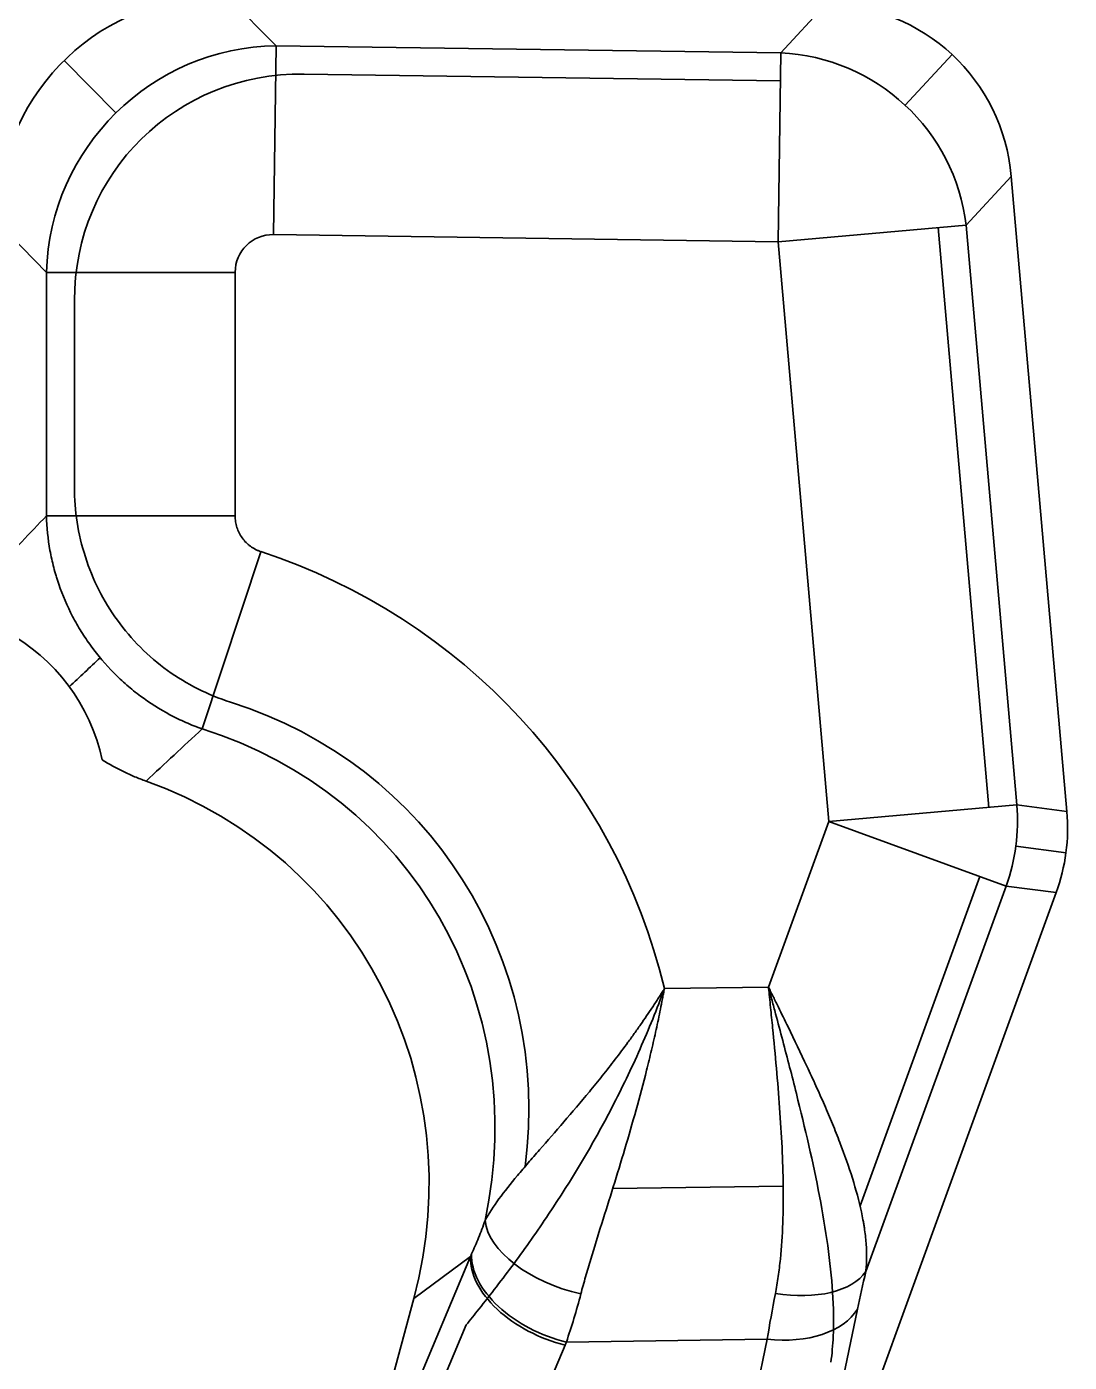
# Model space of a CAD drawing. Header units: millimetres. Extents: x 83 to 1196, y -164 to 735.
# Drawn here: x 177.53 to 196.56, y 111.28 to 135.67 of the extents above; entities that cross this region are included whole.
import ezdxf

# ---------------------------------------------------------------- set-up
doc = ezdxf.new("R2010")
doc.units = ezdxf.units.MM
doc.layers.add('1', color=7, linetype='Continuous', true_color=0xffffff)

msp = doc.modelspace()

# ---------------------------------------------------------------- linework, layer by layer
at = {"layer": '1', "color": 7, "linetype": 'Continuous', "lineweight": 35}
for p, q in [((181.221, 136.189), (182.08, 135.318)), ((191.294, 135.188), (192.12, 136.078)), ((182.08, 135.318), (182.032, 131.872)), ((182.08, 135.318), (191.294, 135.188)), ((191.294, 135.188), (191.245, 131.742)), ((194.422, 135.16), (193.564, 134.236)), ((179.153, 134.092), (178.21, 135.049)), ((191.287, 134.679), (182.59, 134.801)), ((195.505, 132.932), (194.679, 132.042)), ((196.52, 121.336), (195.505, 132.932)), ((177.886, 131.182), (176.985, 132.096)), ((194.679, 132.042), (191.245, 131.742)), ((194.171, 131.998), (195.097, 121.412)), ((194.679, 132.042), (195.605, 121.457)), ((191.245, 131.742), (182.032, 131.872)), ((192.172, 121.156), (191.245, 131.742)), ((177.886, 126.737), (177.886, 131.182)), ((177.886, 131.182), (181.333, 131.182)), ((181.333, 131.182), (181.333, 126.737)), ((178.396, 130.665), (178.396, 127.259)), ((181.333, 126.737), (177.886, 126.737)), ((181.802, 126.082), (180.73, 122.845)), ((195.605, 121.457), (192.172, 121.156)), ((195.605, 121.457), (196.52, 121.336)), ((191.071, 118.132), (192.172, 121.156)), ((195.411, 119.977), (192.172, 121.156)), ((196.504, 120.586), (195.586, 120.707)), ((194.931, 120.152), (192.743, 114.138)), ((190.96, 105.116), (196.325, 119.857)), ((195.411, 119.977), (192.848, 112.937)), ((196.325, 119.857), (195.411, 119.977)), ((189.17, 118.105), (191.071, 118.132)), ((191.339, 114.496), (188.226, 114.452)), ((183.408, 107.926), (185.629, 113.212)), ((185.629, 113.212), (184.593, 112.446)), ((184.593, 112.446), (182.598, 104.998)), ((192.696, 112.254), (191.593, 106.928)), ((185.549, 111.962), (183.567, 107.247)), ((191.046, 111.703), (187.381, 111.651)), ((189.873, 106.033), (191.046, 111.703)), ((187.357, 111.596), (184.991, 105.964))]:
    msp.add_line(p, q, dxfattribs=at)
msp.add_arc((175.484, 121.541), 3.5, 12.1928, 61.6045, dxfattribs=at)
for centre, major_axis, ratio, start_param, end_param in [((181.25, 131.965), (3.04, -3.084), 0.969883, 2.420943, 3.918735), ((191.973, 132.525), (-2.449, -2.635), 0.972907, 2.420504, 3.862681), ((182.044, 131.161), (2.991, 2.949), 0.980078, 0.793654, 2.347939), ((191.245, 131.742), (2.564, -2.383), 0.972907, 0.849708, 2.291885), ((182.661, 130.535), (3.04, -3.084), 0.969883, 2.36445, 3.918735), ((182.044, 131.161), (0.507, -0.514), 0.969883, 2.36445, 3.918735), ((192.847, 129.284), (42.495, 41.952), 0.148925, 1.780588, 1.803053), ((177.692, 115.009), (-9.608, -7.11), 0.962148, 2.75472, 3.737761), ((178.078, 115.295), (27.866, 27.51), 0.148925, 1.3968, 1.4168), ((178.489, 115.599), (-6.684, -4.946), 0.962148, 2.394386, 3.750661), ((196.983, 129.284), (46.875, 41.155), 0.097804, 1.837852, 1.861185), ((177.692, 115.009), (6.901, 5.106), 0.931868, 5.472669, 6.879354), ((176.667, 114.251), (-6.684, -4.946), 0.962148, 2.261625, 3.714428), ((192.172, 121.156), (-0.457, -3.47), 0.984079, 1.355997, 1.785596), ((192.977, 121.05), (-3.526, 0.464), 0.984079, 2.926793, 3.356392), ((187.631, 113.529), (-1.712, 0.556), 0.534367, 0.224059, 1.75065), ((187.341, 112.753), (-1.659, 0.697), 0.609561, 0.220839, 1.831047), ((178.158, 115.348), (5.905, 8.834), 0.714322, 4.937893, 4.942792), ((187.364, 112.808), (-1.662, 0.691), 0.610193, 0.222305, 1.828731), ((191.182, 113.543), (-1.751, 0.416), 0.547846, 1.708298, 2.932503), ((195.809, 117.569), (3.093, 8.227), 0.164166, 2.229127, 2.333214), ((194.143, 118.175), (3.041, 10.034), 0.14071, 2.209631, 2.313717), ((191.03, 112.86), (-1.763, 0.365), 0.633713, 1.710382, 2.915187), ((178.173, 114.192), (6.683, 10.397), 0.758177, 4.939511, 4.944409)]:
    msp.add_ellipse(centre, major_axis=major_axis, ratio=ratio, start_param=start_param, end_param=end_param, dxfattribs=at)
for points, knots in [([(181.248, 123.334), (180.834, 123.467), (180.45, 123.66), (179.921, 124.041), (179.755, 124.183), (179.449, 124.488), (179.309, 124.652), (179.053, 125.005), (178.939, 125.193), (178.744, 125.579), (178.663, 125.779), (178.53, 126.193), (178.479, 126.407), (178.413, 126.832), (178.397, 127.045), (178.396, 127.259)], [0, 0, 0, 0, 0.24942, 0.24942, 0.37492, 0.37492, 0.500419, 0.500419, 0.625919, 0.625919, 0.751419, 0.751419, 0.876919, 0.876919, 1, 1, 1, 1]), ([(180.73, 122.845), (180.629, 122.881), (180.529, 122.921), (180.382, 122.986), (180.333, 123.008), (180.237, 123.055), (180.189, 123.079), (179.954, 123.205), (179.775, 123.319), (179.518, 123.51), (179.435, 123.576), (179.314, 123.682), (179.274, 123.718), (179.195, 123.791), (179.156, 123.829), (178.967, 124.02), (178.828, 124.183), (178.669, 124.401), (178.638, 124.445), (178.579, 124.533), (178.55, 124.578), (178.465, 124.714), (178.413, 124.806), (178.265, 125.089), (178.181, 125.284), (178.103, 125.511), (178.095, 125.536), (178.079, 125.587), (178.071, 125.613), (178.047, 125.69), (178.033, 125.741), (177.993, 125.896), (177.97, 126), (177.913, 126.313), (177.892, 126.523), (177.886, 126.737)], [0, 0, 0, 0, 0.0625, 0.0625, 0.09375, 0.09375, 0.125, 0.125, 0.25, 0.25, 0.3125, 0.3125, 0.34375, 0.34375, 0.375, 0.375, 0.5, 0.5, 0.53125, 0.53125, 0.5625, 0.5625, 0.625, 0.625, 0.75, 0.75, 0.765625, 0.765625, 0.78125, 0.78125, 0.8125, 0.8125, 0.875, 0.875, 1, 1, 1, 1]), ([(181.333, 126.737), (181.333, 126.701), (181.335, 126.665), (181.344, 126.612), (181.347, 126.594), (181.355, 126.559), (181.36, 126.542), (181.376, 126.49), (181.39, 126.457), (181.421, 126.394), (181.44, 126.363), (181.482, 126.304), (181.505, 126.277), (181.543, 126.238), (181.556, 126.226), (181.583, 126.202), (181.597, 126.191), (181.64, 126.16), (181.67, 126.141), (181.718, 126.116), (181.734, 126.108), (181.767, 126.094), (181.784, 126.088), (181.802, 126.082)], [0, 0, 0, 0, 0.125, 0.125, 0.1875, 0.1875, 0.25, 0.25, 0.375, 0.375, 0.5, 0.5, 0.625, 0.625, 0.6875, 0.6875, 0.75, 0.75, 0.875, 0.875, 0.9375, 0.9375, 1, 1, 1, 1]), ([(179.705, 121.893), (179.635, 121.918), (179.565, 121.945), (179.462, 121.988), (179.428, 122.003), (179.36, 122.033), (179.327, 122.049), (179.159, 122.13), (179.03, 122.202), (178.905, 122.28)], [0, 0, 0, 0, 0.25, 0.25, 0.375, 0.375, 0.5, 0.5, 1, 1, 1, 1]), ([(189.17, 118.105), (189.103, 117.921), (189.031, 117.733), (188.882, 117.365), (188.805, 117.183), (188.566, 116.641), (188.394, 116.286), (187.858, 115.251), (187.468, 114.601), (186.849, 113.674), (186.637, 113.374), (186.211, 112.797), (185.996, 112.52), (185.704, 112.154), (185.626, 112.057), (185.549, 111.962)], [0, 0, 0, 0, 0.078576, 0.078576, 0.157153, 0.157153, 0.314305, 0.314305, 0.62861, 0.62861, 0.785763, 0.785763, 0.942916, 0.942916, 1, 1, 1, 1]), ([(185.896, 113.868), (185.964, 113.997), (186.05, 114.128), (186.249, 114.401), (186.362, 114.543), (186.518, 114.73), (186.55, 114.767), (186.615, 114.844), (186.648, 114.883), (186.749, 115), (186.819, 115.079), (187.032, 115.323), (187.18, 115.492), (187.487, 115.847), (187.643, 116.031), (187.879, 116.316), (187.957, 116.413), (188.076, 116.561), (188.115, 116.611), (188.194, 116.712), (188.233, 116.763), (188.35, 116.916), (188.428, 117.019), (188.544, 117.177), (188.582, 117.23), (188.658, 117.336), (188.696, 117.39), (188.809, 117.552), (188.883, 117.661), (188.993, 117.826), (189.047, 117.909), (189.109, 118.007), (189.14, 118.056), (189.153, 118.077), (189.162, 118.091), (189.166, 118.098), (189.17, 118.105)], [0, 0, 0, 0, 0.125, 0.125, 0.25, 0.25, 0.28125, 0.28125, 0.3125, 0.3125, 0.375, 0.375, 0.5, 0.5, 0.625, 0.625, 0.6875, 0.6875, 0.71875, 0.71875, 0.75, 0.75, 0.8125, 0.8125, 0.84375, 0.84375, 0.875, 0.875, 0.9375, 0.9375, 0.96875, 0.984375, 0.992188, 0.996094, 0.996094, 1, 1, 1, 1]), ([(189.17, 118.105), (189.165, 118.074), (189.159, 118.043), (189.147, 117.98), (189.141, 117.948), (189.123, 117.854), (189.111, 117.792), (189.073, 117.604), (189.047, 117.479), (188.992, 117.231), (188.964, 117.107), (188.906, 116.859), (188.876, 116.737), (188.784, 116.37), (188.719, 116.128), (188.587, 115.649), (188.518, 115.412), (188.378, 114.942), (188.307, 114.711), (188.166, 114.256), (188.095, 114.033), (187.957, 113.592), (187.889, 113.376), (187.793, 113.055), (187.762, 112.949), (187.701, 112.738), (187.672, 112.634), (187.645, 112.53)], [0, 0, 0, 0, 0.015625, 0.015625, 0.03125, 0.03125, 0.0625, 0.0625, 0.125, 0.125, 0.1875, 0.1875, 0.25, 0.25, 0.375, 0.375, 0.5, 0.5, 0.625, 0.625, 0.75, 0.75, 0.875, 0.875, 0.9375, 0.9375, 1, 1, 1, 1]), ([(191.197, 112.536), (191.206, 112.587), (191.216, 112.639), (191.233, 112.743), (191.241, 112.795), (191.264, 112.953), (191.277, 113.059), (191.309, 113.381), (191.324, 113.6), (191.34, 114.045), (191.342, 114.271), (191.337, 114.732), (191.329, 114.967), (191.307, 115.444), (191.292, 115.684), (191.257, 116.166), (191.237, 116.409), (191.194, 116.896), (191.17, 117.142), (191.134, 117.512), (191.121, 117.635), (191.102, 117.821), (191.096, 117.883), (191.087, 117.977), (191.084, 118.008), (191.077, 118.07), (191.074, 118.101), (191.071, 118.132)], [0, 0, 0, 0, 0.03125, 0.03125, 0.0625, 0.0625, 0.125, 0.125, 0.25, 0.25, 0.375, 0.375, 0.5, 0.5, 0.625, 0.625, 0.75, 0.75, 0.875, 0.875, 0.9375, 0.9375, 0.96875, 0.96875, 0.984375, 0.984375, 1, 1, 1, 1]), ([(191.071, 118.132), (191.075, 118.124), (191.078, 118.117), (191.086, 118.102), (191.097, 118.079), (191.123, 118.025), (191.176, 117.919), (191.281, 117.707), (191.369, 117.525), (191.545, 117.164), (191.661, 116.925), (191.8, 116.627), (191.828, 116.567), (191.883, 116.448), (191.964, 116.271), (192.094, 115.979), (192.192, 115.749), (192.262, 115.577), (192.285, 115.521), (192.33, 115.407), (192.353, 115.351), (192.46, 115.07), (192.537, 114.853), (192.669, 114.432), (192.725, 114.227), (192.778, 113.979), (192.788, 113.93), (192.801, 113.857), (192.806, 113.832), (192.814, 113.784), (192.833, 113.664), (192.847, 113.547), (192.861, 113.365), (192.864, 113.276), (192.863, 113.146), (192.861, 113.104), (192.856, 113.019), (192.853, 112.978), (192.848, 112.937)], [0, 0, 0, 0, 0.003906, 0.003906, 0.007813, 0.015625, 0.03125, 0.0625, 0.125, 0.125, 0.25, 0.25, 0.28125, 0.28125, 0.3125, 0.375, 0.4375, 0.4375, 0.46875, 0.46875, 0.5, 0.5, 0.625, 0.625, 0.75, 0.75, 0.78125, 0.78125, 0.796875, 0.796875, 0.8125, 0.875, 0.875, 0.9375, 0.9375, 0.96875, 0.96875, 1, 1, 1, 1]), ([(192.211, 111.281), (192.232, 111.434), (192.245, 111.592), (192.264, 112.014), (192.259, 112.283), (192.224, 112.835), (192.193, 113.12), (192.112, 113.705), (192.061, 114.008), (191.886, 114.924), (191.74, 115.549), (191.5, 116.51), (191.416, 116.834), (191.288, 117.32), (191.245, 117.482), (191.18, 117.725), (191.158, 117.807), (191.114, 117.969), (191.092, 118.052), (191.071, 118.132)], [0, 0, 0, 0, 0.082211, 0.082211, 0.213324, 0.213324, 0.344436, 0.344436, 0.475549, 0.475549, 0.737775, 0.737775, 0.868887, 0.868887, 0.934444, 0.934444, 0.967222, 0.967222, 1, 1, 1, 1]), ([(185.65, 113.259), (185.693, 113.355), (185.736, 113.454), (185.818, 113.657), (185.857, 113.761), (185.896, 113.868)], [0, 0, 0, 0, 0.5, 0.5, 1, 1, 1, 1]), ([(187.645, 112.53), (187.605, 112.377), (187.562, 112.227), (187.474, 111.934), (187.428, 111.791), (187.381, 111.651)], [0, 0, 0, 0, 0.5, 0.5, 1, 1, 1, 1])]:
    msp.add_open_spline(points, degree=3, knots=knots, dxfattribs=at)

doc.saveas('drawing.dxf')
